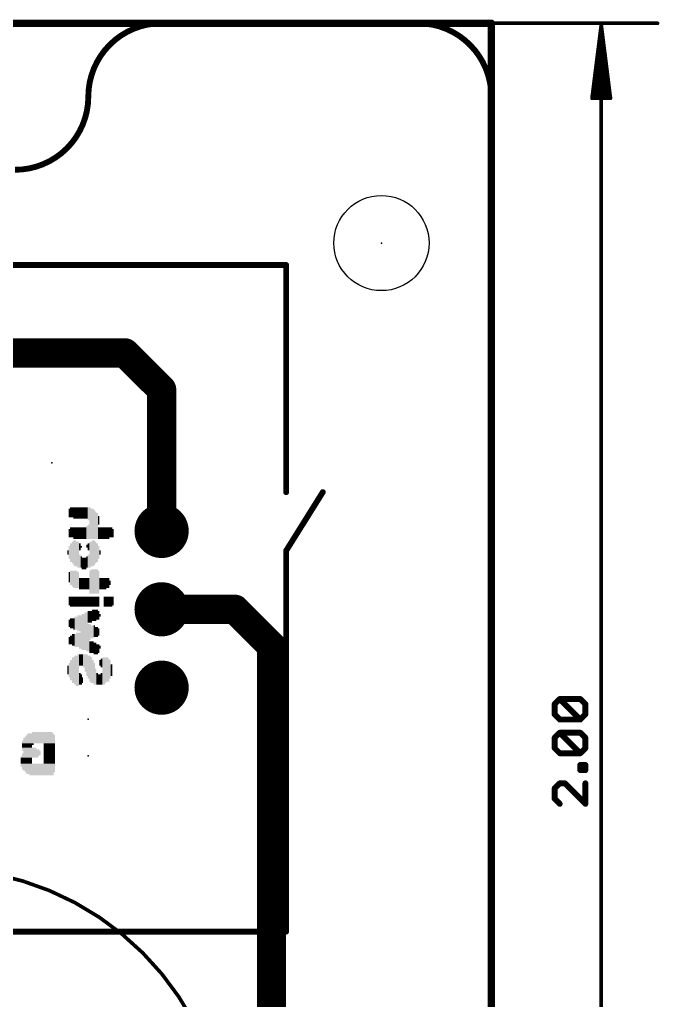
# Model space of a CAD drawing. Extents: x -5 to 107, y -9 to 51.
# Drawn here: x 21.75 to 43.92, y 16.92 to 50.93 of the extents above; entities that cross this region are included whole.
import ezdxf

# ---------------------------------------------------------------- set-up
doc = ezdxf.new("R2010")
doc.units = 0
for name, color, linetype in [('1', 12, 'CONTINUOUS'), ('16', 132, 'CONTINUOUS'), ('17', 110, 'CONTINUOUS'), ('20', 53, 'CONTINUOUS'), ('22', 40, 'CONTINUOUS'), ('23', 53, 'CONTINUOUS'), ('24', 53, 'CONTINUOUS'), ('49', 253, 'CONTINUOUS'), ('51', 53, 'CONTINUOUS')]:
    doc.layers.add(name, color=color, linetype=linetype)

# ---------------------------------------------------------------- blocks, each defined once
blk = doc.blocks.new('RECT')
blk.add_solid([(-0.5, -0.5), (0.5, -0.5), (-0.5, 0.5), (0.5, 0.5)])
blk = doc.blocks.new('ROUNDP')
at = {"const_width": 0.5}
blk.add_lwpolyline([(0, -0.25, 1), (0, 0.25, 1), (0, -0.25)], format="xyb", dxfattribs=at)

msp = doc.modelspace()

# ---------------------------------------------------------------- linework, layer by layer
at = {"layer": '1', "const_width": 1.016}
for points in [[(20.32, 39.37), (25.4, 39.37)], [(25.4, 39.37), (26.67, 38.1)], [(26.67, 38.1), (26.67, 33.1978)], [(26.67, 30.48), (29.21, 30.48)], [(29.21, 30.48), (30.48, 29.21)], [(30.48, 5.08), (30.48, 29.21)]]:
    msp.add_lwpolyline(points, dxfattribs=at)
at = {"layer": '1', "const_width": 0.508}
for points in [[(25.5796, 39.5496, 1), (25.2204, 39.1904)], [(25.4, 39.116, 1), (25.4, 39.624)], [(26.924, 38.1, 1), (26.416, 38.1)], [(26.4904, 37.9204, 1), (26.8496, 38.2796)], [(26.416, 33.1978, 1), (26.924, 33.1978)], [(26.67, 30.734, 1), (26.67, 30.226)], [(29.3896, 30.6596, 1), (29.0304, 30.3004)], [(29.21, 30.226, 1), (29.21, 30.734)], [(30.734, 29.21, 1), (30.226, 29.21)], [(30.3004, 29.0304, 1), (30.6596, 29.3896)]]:
    msp.add_lwpolyline(points, format="xyb", dxfattribs=at)
at = {"layer": '16', "const_width": 0.254}
for points in [[(38.1, 50.8), (0, 50.8)], [(38.1, 0), (38.1, 50.8)]]:
    msp.add_lwpolyline(points, dxfattribs=at)
at = {"layer": '16', "const_width": 0.127}
for points in [[(38.1635, 50.8, 1), (38.0365, 50.8)], [(38.1, 50.7365, 1), (38.1, 50.8635)]]:
    msp.add_lwpolyline(points, format="xyb", dxfattribs=at)
at = {"layer": '20'}
for points, const_width in [([(26.67, 50.8, 0.4142), (24.13, 48.26)], 0.2032), ([(26.67, 50.8508, 1), (26.67, 50.7492)], 0.1016), ([(26.67, 50.7492, 1), (26.67, 50.8508)], 0.1016), ([(38.1, 48.26, 0.4142), (35.56, 50.8)], 0.2032), ([(35.56, 50.8508, 1), (35.56, 50.7492)], 0.1016), ([(35.56, 50.7492, 1), (35.56, 50.8508)], 0.1016), ([(21.59, 45.72, 0.4142), (24.13, 48.26)], 0.2032), ([(24.1808, 48.26, 1), (24.0792, 48.26)], 0.1016), ([(24.0792, 48.26, 1), (24.1808, 48.26)], 0.1016), ([(38.1508, 48.26, 1), (38.0492, 48.26)], 0.1016), ([(38.0492, 48.26, 1), (38.1508, 48.26)], 0.1016)]:
    msp.add_lwpolyline(points, format="xyb", dxfattribs=dict(at, const_width=const_width))
at = {"layer": '20', "const_width": 0.2032}
for points in [[(35.56, 50.8), (26.67, 50.8)], [(38.1, 48.26), (38.1, 2.54)]]:
    msp.add_lwpolyline(points, dxfattribs=at)
at = {"layer": '20'}
msp.add_circle((34.29, 43.18), 1.651, dxfattribs=at)
at = {"layer": '22', "const_width": 0.2032}
for points in [[(30.988, 42.418), (19.05, 42.418)], [(30.988, 34.544), (30.988, 42.418)], [(30.988, 32.512), (32.258, 34.544)], [(30.988, 19.304), (30.988, 32.512)], [(21.082, 19.304), (30.988, 19.304)]]:
    msp.add_lwpolyline(points, dxfattribs=at)
at = {"layer": '22', "const_width": 0.1016}
for points in [[(31.0388, 42.418, 1), (30.9372, 42.418)], [(30.988, 42.3672, 1), (30.988, 42.4688)], [(30.9372, 34.544, 1), (31.0388, 34.544)], [(32.3011, 34.5171, 1), (32.2149, 34.5709)], [(31.0388, 32.512, 1), (30.9372, 32.512)], [(30.9449, 32.5389, 1), (31.0311, 32.4851)], [(30.988, 19.2532, 1), (30.988, 19.3548)], [(30.9372, 19.304, 1), (31.0388, 19.304)]]:
    msp.add_lwpolyline(points, format="xyb", dxfattribs=at)
at = {"layer": '23'}
for p in [(24.13, 48.26), (34.29, 43.18), (26.67, 30.48)]:
    msp.add_point(p, dxfattribs=at)
at = {"layer": '24'}
for p in [(22.86, 35.56), (24.13, 26.67), (24.13, 25.4)]:
    msp.add_point(p, dxfattribs=at)
at = {"layer": '49'}
for points, const_width in [([(38.1, 50.8), (43.86, 50.8)], 0.13), ([(41.91, 50.735), (41.5908, 48.2)], 0.13), ([(41.91, 50.735), (41.65, 48.2)], 0.13), ([(41.91, 50.735), (41.78, 48.2)], 0.13), ([(41.91, 0.065), (41.91, 50.735)], 0.13), ([(42.2292, 48.2), (41.91, 50.735)], 0.13), ([(42.04, 48.2), (41.91, 50.735)], 0.13), ([(42.17, 48.2), (41.91, 50.735)], 0.13), ([(41.5908, 48.2), (42.2292, 48.2)], 0.13), ([(40.2932, 27.1916), (40.4711, 27.3696)], 0.2032), ([(40.2932, 26.8357), (40.2932, 27.1916)], 0.2032), ([(40.4711, 27.3696), (41.183, 27.3696)], 0.2032), ([(41.183, 26.6578), (40.4711, 27.3696)], 0.2032), ([(41.183, 27.3696), (41.3609, 27.1916)], 0.2032), ([(41.3609, 27.1916), (41.3609, 26.8357)], 0.2032), ([(40.4711, 26.6578), (40.2932, 26.8357)], 0.2032), ([(41.3609, 26.8357), (41.183, 26.6578)], 0.2032), ([(41.183, 26.6578), (40.4711, 26.6578)], 0.2032), ([(40.2932, 26.0222), (40.4711, 26.2002)], 0.2032), ([(40.4711, 26.2002), (41.183, 26.2002)], 0.2032), ([(41.183, 25.4884), (40.4711, 26.2002)], 0.2032), ([(41.183, 26.2002), (41.3609, 26.0222)], 0.2032), ([(40.2932, 25.6663), (40.2932, 26.0222)], 0.2032), ([(41.3609, 26.0222), (41.3609, 25.6663)], 0.2032), ([(40.4711, 25.4884), (40.2932, 25.6663)], 0.2032), ([(41.183, 25.4884), (40.4711, 25.4884)], 0.2032), ([(41.3609, 25.6663), (41.183, 25.4884)], 0.2032), ([(41.183, 24.9037), (41.183, 25.0816)], 0.2032), ([(41.183, 25.0816), (41.3609, 25.0816)], 0.2032), ([(41.3609, 25.0816), (41.3609, 24.9037)], 0.2032), ([(41.3609, 24.9037), (41.183, 24.9037)], 0.2032), ([(40.4711, 24.4461), (40.2932, 24.2681)], 0.2032), ([(40.6491, 24.4461), (40.4711, 24.4461)], 0.2032), ([(41.3609, 23.7343), (40.6491, 24.4461)], 0.2032), ([(41.3609, 24.4461), (41.3609, 23.7343)], 0.2032), ([(40.2932, 24.2681), (40.2932, 23.9122)], 0.2032), ([(40.2932, 23.9122), (40.4711, 23.7343)], 0.2032)]:
    msp.add_lwpolyline(points, dxfattribs=dict(at, const_width=const_width))
for points, const_width in [([(38.1, 50.8325, 1), (38.1, 50.7675)], 0.065), ([(41.9425, 50.735, 1), (41.8775, 50.735)], 0.065), ([(41.9422, 50.7391, 1), (41.8778, 50.7309)], 0.065), ([(41.9425, 50.7333, 1), (41.8775, 50.7367)], 0.065), ([(41.9425, 50.7367, 1), (41.8775, 50.7333)], 0.065), ([(41.9423, 50.7383, 1), (41.8777, 50.7317)], 0.065), ([(41.9423, 50.7317, 1), (41.8777, 50.7383)], 0.065), ([(41.9422, 50.7309, 1), (41.8778, 50.7391)], 0.065), ([(43.86, 50.7675, 1), (43.86, 50.8325)], 0.065), ([(41.5585, 48.2041, 1), (41.623, 48.1959)], 0.065), ([(41.5908, 48.2325, 1), (41.5908, 48.1675)], 0.065), ([(41.6177, 48.2033, 1), (41.6823, 48.1967)], 0.065), ([(41.7475, 48.2017, 1), (41.8125, 48.1983)], 0.065), ([(42.0075, 48.1983, 1), (42.0725, 48.2017)], 0.065), ([(42.1377, 48.1967, 1), (42.2023, 48.2033)], 0.065), ([(42.197, 48.1959, 1), (42.2615, 48.2041)], 0.065), ([(42.2292, 48.1675, 1), (42.2292, 48.2325)], 0.065), ([(40.344, 27.1916, 1), (40.2424, 27.1916)], 0.1016), ([(40.2573, 27.2275, 1), (40.3291, 27.1557)], 0.1016), ([(40.4711, 27.4204, 1), (40.4711, 27.3188)], 0.1016), ([(40.5071, 27.4055, 1), (40.4352, 27.3337)], 0.1016), ([(40.5071, 27.3337, 1), (40.4352, 27.4055)], 0.1016), ([(41.2189, 27.4055, 1), (41.147, 27.3337)], 0.1016), ([(41.183, 27.3188, 1), (41.183, 27.4204)], 0.1016), ([(41.4117, 27.1916, 1), (41.3101, 27.1916)], 0.1016), ([(41.325, 27.1557, 1), (41.3968, 27.2275)], 0.1016), ([(40.3291, 26.8716, 1), (40.2573, 26.7998)], 0.1016), ([(40.2424, 26.8357, 1), (40.344, 26.8357)], 0.1016), ([(41.3101, 26.8357, 1), (41.4117, 26.8357)], 0.1016), ([(41.3968, 26.7998, 1), (41.325, 26.8716)], 0.1016), ([(40.4711, 26.7086, 1), (40.4711, 26.607)], 0.1016), ([(40.4352, 26.6218, 1), (40.5071, 26.6937)], 0.1016), ([(41.147, 26.6937, 1), (41.2189, 26.6218)], 0.1016), ([(41.147, 26.6218, 1), (41.2189, 26.6937)], 0.1016), ([(41.183, 26.607, 1), (41.183, 26.7086)], 0.1016), ([(40.4711, 26.251, 1), (40.4711, 26.1494)], 0.1016), ([(40.5071, 26.2361, 1), (40.4352, 26.1643)], 0.1016), ([(40.5071, 26.1643, 1), (40.4352, 26.2361)], 0.1016), ([(41.2189, 26.2361, 1), (41.147, 26.1643)], 0.1016), ([(41.183, 26.1494, 1), (41.183, 26.251)], 0.1016), ([(40.344, 26.0222, 1), (40.2424, 26.0222)], 0.1016), ([(40.2573, 26.0581, 1), (40.3291, 25.9863)], 0.1016), ([(41.4117, 26.0222, 1), (41.3101, 26.0222)], 0.1016), ([(41.325, 25.9863, 1), (41.3968, 26.0581)], 0.1016), ([(40.3291, 25.7022, 1), (40.2573, 25.6304)], 0.1016), ([(40.2424, 25.6663, 1), (40.344, 25.6663)], 0.1016), ([(40.4711, 25.5392, 1), (40.4711, 25.4376)], 0.1016), ([(40.4352, 25.4525, 1), (40.5071, 25.5243)], 0.1016), ([(41.147, 25.5243, 1), (41.2189, 25.4525)], 0.1016), ([(41.147, 25.4525, 1), (41.2189, 25.5243)], 0.1016), ([(41.183, 25.4376, 1), (41.183, 25.5392)], 0.1016), ([(41.3101, 25.6663, 1), (41.4117, 25.6663)], 0.1016), ([(41.3968, 25.6304, 1), (41.325, 25.7022)], 0.1016), ([(41.2338, 25.0816, 1), (41.1322, 25.0816)], 0.1016), ([(41.183, 25.1324, 1), (41.183, 25.0308)], 0.1016), ([(41.4117, 25.0816, 1), (41.3101, 25.0816)], 0.1016), ([(41.3609, 25.0308, 1), (41.3609, 25.1324)], 0.1016), ([(41.183, 24.9545, 1), (41.183, 24.8529)], 0.1016), ([(41.1322, 24.9037, 1), (41.2338, 24.9037)], 0.1016), ([(41.3101, 24.9037, 1), (41.4117, 24.9037)], 0.1016), ([(41.3609, 24.8529, 1), (41.3609, 24.9545)], 0.1016), ([(40.4711, 24.4969, 1), (40.4711, 24.3953)], 0.1016), ([(40.5071, 24.4102, 1), (40.4352, 24.482)], 0.1016), ([(40.685, 24.482, 1), (40.6132, 24.4102)], 0.1016), ([(40.6491, 24.3953, 1), (40.6491, 24.4969)], 0.1016), ([(41.4117, 24.4461, 1), (41.3101, 24.4461)], 0.1016), ([(40.344, 24.2681, 1), (40.2424, 24.2681)], 0.1016), ([(40.2573, 24.3041, 1), (40.3291, 24.2322)], 0.1016), ([(40.3291, 23.9481, 1), (40.2573, 23.8763)], 0.1016), ([(40.2424, 23.9122, 1), (40.344, 23.9122)], 0.1016), ([(40.4352, 23.6984, 1), (40.5071, 23.7702)], 0.1016), ([(41.325, 23.6984, 1), (41.3968, 23.7702)], 0.1016), ([(41.3101, 23.7343, 1), (41.4117, 23.7343)], 0.1016)]:
    msp.add_lwpolyline(points, format="xyb", dxfattribs=dict(at, const_width=const_width))
at = {"layer": '51', "const_width": 0.127}
msp.add_lwpolyline([(18.95, 1.49, 1), (18.95, 21.49, 1), (18.95, 1.49)], format="xyb", dxfattribs=at)

# ---------------------------------------------------------------- block references
at = {"layer": '17', "xscale": 1.8796, "yscale": 1.8796}
for p in [(26.67, 33.1978), (26.67, 33.1978), (26.67, 30.48), (26.67, 30.48), (26.67, 27.7622), (26.67, 27.7622)]:
    msp.add_blockref('ROUNDP', p, dxfattribs=at)
at = {"layer": '22'}
for p, xscale, yscale, rotation in [((23.53, 33.845), 0.35, 0.06, 90), ((23.585, 33.845), 0.35, 0.05, 90), ((23.635, 33.82), 0.4, 0.05, 90), ((23.675, 33.82), 0.4, 0.05, 90), ((23.725, 33.82), 0.4, 0.05, 90), ((23.78, 33.82), 0.4, 0.06, 90), ((23.835, 33.82), 0.4, 0.05, 90), ((23.885, 33.82), 0.4, 0.05, 90), ((23.925, 33.82), 0.4, 0.05, 90), ((23.975, 33.82), 0.4, 0.05, 90), ((24.03, 33.82), 0.4, 0.06, 90), ((24.085, 33.82), 0.4, 0.05, 90), ((24.135, 33.795), 0.45, 0.05, 90), ((24.185, 33.47), 1.1, 0.05, 90), ((23.475, 33.82), 0.3, 0.05, 90), ((24.235, 33.445), 1.05, 0.05, 90), ((24.285, 33.445), 1.05, 0.05, 90), ((24.385, 33.395), 0.95, 0.05, 90), ((24.435, 33.37), 0.9, 0.05, 90), ((24.485, 33.57), 0.3, 0.05, 90), ((24.085, 33.145), 0.45, 0.05, 90), ((24.135, 33.17), 0.5, 0.05, 90), ((23.475, 33.12), 0.3, 0.05, 90), ((23.53, 33.145), 0.35, 0.06, 90), ((23.585, 33.145), 0.35, 0.05, 90), ((23.635, 33.12), 0.4, 0.05, 90), ((23.675, 33.12), 0.4, 0.05, 90), ((23.725, 33.12), 0.4, 0.05, 90), ((23.78, 33.12), 0.4, 0.06, 90), ((23.835, 33.12), 0.4, 0.05, 90), ((23.885, 33.12), 0.4, 0.05, 90), ((23.925, 33.12), 0.4, 0.05, 90), ((23.975, 33.12), 0.4, 0.05, 90), ((24.03, 33.12), 0.4, 0.06, 90), ((24.485, 33.12), 0.4, 0.05, 90), ((24.535, 33.12), 0.4, 0.05, 90), ((24.585, 33.12), 0.4, 0.05, 90), ((24.635, 33.12), 0.4, 0.05, 90), ((24.685, 33.12), 0.4, 0.05, 90), ((24.735, 33.12), 0.4, 0.05, 90), ((24.785, 33.12), 0.4, 0.05, 90), ((24.835, 33.12), 0.4, 0.05, 90), ((24.885, 33.145), 0.35, 0.05, 90), ((24.935, 33.145), 0.35, 0.05, 90), ((24.985, 33.12), 0.3, 0.05, 90), ((23.475, 32.445), 0.45, 0.05, 90), ((23.53, 32.445), 0.65, 0.06, 90), ((23.585, 32.445), 0.75, 0.05, 90), ((23.635, 32.445), 0.85, 0.05, 90), ((23.675, 32.42), 0.9, 0.05, 90), ((23.725, 32.395), 0.85, 0.05, 90), ((23.78, 32.37), 0.9, 0.06, 90), ((23.835, 32.645), 0.25, 0.05, 90), ((23.885, 32.645), 0.05, 0.05, 90), ((24.085, 32.67), 0.1, 0.05, 90), ((24.135, 32.645), 0.25, 0.05, 90), ((24.185, 32.37), 0.9, 0.05, 90), ((24.235, 32.395), 0.85, 0.05, 90), ((24.285, 32.42), 0.9, 0.05, 90), ((24.335, 32.445), 0.85, 0.05, 90), ((24.385, 32.445), 0.75, 0.05, 90), ((24.435, 32.445), 0.65, 0.05, 90), ((24.485, 32.445), 0.45, 0.05, 90), ((23.425, 32.445), 0.15, 0.05, 90), ((23.835, 32.145), 0.45, 0.05, 90), ((23.885, 32.12), 0.4, 0.05, 90), ((24.085, 32.12), 0.4, 0.05, 90), ((24.135, 32.145), 0.45, 0.05, 90), ((24.535, 32.445), 0.15, 0.05, 90), ((23.925, 32.07), 0.4, 0.05, 90), ((23.975, 32.07), 0.4, 0.05, 90), ((24.03, 32.07), 0.4, 0.06, 90), ((23.475, 31.595), 0.35, 0.05, 90), ((23.53, 31.57), 0.5, 0.06, 90), ((23.585, 31.545), 0.55, 0.05, 90), ((23.635, 31.52), 0.6, 0.05, 90), ((23.675, 31.52), 0.6, 0.05, 90), ((23.725, 31.52), 0.6, 0.05, 90), ((23.78, 31.495), 0.55, 0.06, 90), ((24.185, 31.42), 0.8, 0.05, 90), ((24.235, 31.445), 0.85, 0.05, 90), ((24.285, 31.445), 0.85, 0.05, 90), ((24.335, 31.445), 0.85, 0.05, 90), ((24.385, 31.445), 0.85, 0.05, 90), ((24.435, 31.445), 0.85, 0.05, 90), ((24.485, 31.42), 0.8, 0.05, 90), ((23.835, 31.37), 0.4, 0.05, 90), ((23.885, 31.37), 0.4, 0.05, 90), ((23.925, 31.37), 0.4, 0.05, 90), ((23.975, 31.37), 0.4, 0.05, 90), ((24.03, 31.37), 0.4, 0.06, 90), ((24.085, 31.37), 0.4, 0.05, 90), ((24.135, 31.37), 0.4, 0.05, 90), ((24.535, 31.37), 0.4, 0.05, 90), ((24.585, 31.37), 0.4, 0.05, 90), ((24.635, 31.37), 0.4, 0.05, 90), ((24.685, 31.37), 0.4, 0.05, 90), ((24.735, 31.37), 0.4, 0.05, 90), ((24.785, 31.395), 0.35, 0.05, 90), ((24.835, 31.395), 0.35, 0.05, 90), ((24.885, 31.395), 0.15, 0.05, 90), ((23.475, 30.77), 0.3, 0.05, 90), ((23.53, 30.745), 0.35, 0.06, 90), ((23.585, 30.745), 0.35, 0.05, 90), ((23.635, 30.745), 0.35, 0.05, 90), ((23.675, 30.745), 0.35, 0.05, 90), ((23.725, 30.745), 0.35, 0.05, 90), ((23.78, 30.745), 0.35, 0.06, 90), ((23.835, 30.745), 0.35, 0.05, 90), ((23.885, 30.745), 0.35, 0.05, 90), ((23.925, 30.745), 0.35, 0.05, 90), ((23.975, 30.745), 0.35, 0.05, 90), ((24.03, 30.745), 0.35, 0.06, 90), ((24.085, 30.745), 0.35, 0.05, 90), ((24.135, 30.745), 0.35, 0.05, 90), ((24.185, 30.745), 0.35, 0.05, 90), ((24.235, 30.745), 0.35, 0.05, 90), ((24.285, 30.745), 0.35, 0.05, 90), ((24.335, 30.745), 0.35, 0.05, 90), ((24.385, 30.745), 0.35, 0.05, 90), ((24.435, 30.745), 0.35, 0.05, 90), ((24.485, 30.745), 0.35, 0.05, 90), ((24.685, 30.745), 0.35, 0.05, 90), ((24.735, 30.745), 0.35, 0.05, 90), ((24.785, 30.745), 0.35, 0.05, 90), ((24.835, 30.745), 0.35, 0.05, 90), ((24.885, 30.745), 0.35, 0.05, 90), ((24.935, 30.745), 0.35, 0.05, 90), ((24.985, 30.77), 0.3, 0.05, 90), ((23.78, 29.995), 0.55, 0.06, 90), ((23.835, 29.995), 0.55, 0.05, 90), ((23.885, 29.695), 1.15, 0.05, 90), ((23.925, 29.695), 1.25, 0.05, 90), ((23.975, 29.695), 1.25, 0.05, 90), ((24.03, 29.72), 1.3, 0.06, 90), ((24.085, 29.695), 1.35, 0.05, 90), ((24.135, 30.22), 0.4, 0.05, 90), ((24.185, 30.22), 0.4, 0.05, 90), ((24.235, 30.22), 0.4, 0.05, 90), ((24.285, 30.27), 0.4, 0.05, 90), ((24.335, 30.27), 0.4, 0.05, 90), ((24.385, 30.27), 0.4, 0.05, 90), ((24.435, 30.295), 0.35, 0.05, 90), ((24.485, 30.27), 0.3, 0.05, 90), ((24.535, 30.27), 0.1, 0.05, 90), ((23.475, 29.995), 0.25, 0.05, 90), ((23.53, 29.995), 0.35, 0.06, 90), ((23.585, 29.995), 0.35, 0.05, 90), ((23.635, 29.97), 0.4, 0.05, 90), ((23.675, 29.995), 0.45, 0.05, 90), ((23.725, 29.995), 0.45, 0.05, 90), ((24.135, 29.495), 0.95, 0.05, 90), ((24.185, 29.695), 0.55, 0.05, 90), ((23.585, 29.42), 0.4, 0.05, 90), ((23.635, 29.42), 0.4, 0.05, 90), ((23.675, 29.395), 0.45, 0.05, 90), ((23.725, 29.42), 0.5, 0.05, 90), ((23.78, 29.42), 0.5, 0.06, 90), ((23.835, 29.395), 0.55, 0.05, 90), ((24.235, 29.695), 0.45, 0.05, 90), ((24.285, 29.695), 0.45, 0.05, 90), ((24.335, 29.72), 0.4, 0.05, 90), ((24.385, 29.695), 0.35, 0.05, 90), ((24.435, 29.695), 0.35, 0.05, 90), ((24.485, 29.695), 0.25, 0.05, 90), ((23.475, 29.395), 0.25, 0.05, 90), ((23.53, 29.42), 0.3, 0.06, 90), ((24.185, 29.17), 0.4, 0.05, 90), ((24.235, 29.17), 0.4, 0.05, 90), ((24.285, 29.17), 0.4, 0.05, 90), ((24.335, 29.12), 0.4, 0.05, 90), ((24.385, 29.12), 0.4, 0.05, 90), ((24.435, 29.095), 0.35, 0.05, 90), ((24.485, 29.12), 0.3, 0.05, 90), ((23.78, 28.37), 1.1, 0.06, 90), ((23.835, 28.72), 0.4, 0.05, 90), ((23.885, 28.72), 0.4, 0.05, 90), ((23.925, 28.72), 0.4, 0.05, 90), ((23.975, 28.695), 0.45, 0.05, 90), ((24.03, 28.62), 0.6, 0.06, 90), ((24.085, 28.545), 0.75, 0.05, 90), ((24.535, 29.17), 0.1, 0.05, 90), ((23.475, 28.37), 0.5, 0.05, 90), ((23.53, 28.37), 0.7, 0.06, 90), ((23.585, 28.37), 0.9, 0.05, 90), ((23.635, 28.37), 0.9, 0.05, 90), ((23.725, 28.345), 1.05, 0.05, 90), ((24.135, 28.47), 0.8, 0.05, 90), ((24.185, 28.42), 0.9, 0.05, 90), ((24.235, 28.37), 0.9, 0.05, 90), ((24.285, 28.32), 0.8, 0.05, 90), ((24.335, 28.245), 0.75, 0.05, 90), ((24.535, 28.62), 0.2, 0.05, 90), ((24.585, 28.62), 0.3, 0.05, 90), ((24.635, 28.345), 0.95, 0.05, 90), ((24.685, 28.345), 0.95, 0.05, 90), ((24.735, 28.37), 0.9, 0.05, 90), ((24.785, 28.395), 0.85, 0.05, 90), ((24.835, 28.37), 0.8, 0.05, 90), ((24.885, 28.395), 0.65, 0.05, 90), ((24.935, 28.37), 0.4, 0.05, 90), ((23.425, 28.37), 0.3, 0.05, 90), ((23.835, 28.07), 0.4, 0.05, 90), ((24.385, 28.145), 0.55, 0.05, 90), ((24.435, 28.07), 0.4, 0.05, 90), ((24.585, 28.07), 0.4, 0.05, 90), ((23.885, 28.045), 0.35, 0.05, 90), ((23.925, 28.02), 0.2, 0.05, 90), ((24.485, 28.045), 0.35, 0.05, 90), ((24.535, 28.045), 0.35, 0.05, 90), ((22.53, 26.205), 0.7, 0.05, 180), ((22.405, 25.905), 1.15, 0.05, 180), ((22.405, 25.855), 1.15, 0.05, 180), ((22.43, 26.005), 1.1, 0.05, 180), ((22.43, 25.955), 1.1, 0.05, 180), ((22.455, 26.055), 1.05, 0.05, 180), ((22.48, 26.155), 0.9, 0.05, 180), ((22.03, 25.805), 0.4, 0.05, 180), ((22.005, 25.755), 0.35, 0.05, 180), ((22.005, 25.705), 0.35, 0.05, 180), ((22.08, 25.655), 0.5, 0.05, 180), ((22.13, 25.605), 0.6, 0.05, 180), ((22.18, 25.555), 0.6, 0.05, 180), ((22.18, 25.505), 0.6, 0.05, 180), ((22.78, 25.805), 0.4, 0.05, 180), ((22.78, 25.755), 0.4, 0.05, 180), ((22.78, 25.705), 0.4, 0.05, 180), ((22.78, 25.655), 0.4, 0.05, 180), ((22.78, 25.605), 0.4, 0.05, 180), ((22.78, 25.555), 0.4, 0.05, 180), ((22.78, 25.505), 0.4, 0.05, 180), ((22.08, 25.355), 0.6, 0.05, 180), ((21.98, 25.3), 0.4, 0.06, 180), ((21.98, 25.245), 0.4, 0.05, 180), ((21.98, 25.195), 0.4, 0.05, 180), ((21.98, 25.155), 0.4, 0.05, 180), ((22.155, 25.455), 0.65, 0.05, 180), ((22.13, 25.405), 0.6, 0.05, 180), ((22.78, 25.455), 0.4, 0.05, 180), ((22.78, 25.405), 0.4, 0.05, 180), ((22.78, 25.355), 0.4, 0.05, 180), ((22.78, 25.3), 0.4, 0.06, 180), ((22.78, 25.245), 0.4, 0.05, 180), ((22.78, 25.195), 0.4, 0.05, 180), ((22.78, 25.155), 0.4, 0.05, 180), ((22.38, 25.105), 1.2, 0.05, 180), ((22.38, 25.05), 1.2, 0.06, 180), ((22.405, 24.995), 1.15, 0.05, 180), ((22.405, 24.945), 1.15, 0.05, 180), ((22.43, 24.905), 1.1, 0.05, 180), ((22.455, 24.855), 1.05, 0.05, 180), ((22.455, 24.8), 0.95, 0.06, 180), ((22.505, 24.745), 0.85, 0.05, 180)]:
    msp.add_blockref('RECT', p, dxfattribs=dict(at, xscale=xscale, yscale=yscale, rotation=rotation))
at = {"layer": '22', "yscale": 0.05}
for p, rotation in [((24.335, 33.42), 90), ((23.675, 28.37), 90), ((22.48, 26.105), 180)]:
    msp.add_blockref('RECT', p, dxfattribs=dict(at, rotation=rotation))
at = {"layer": '51', "xscale": 0.4572, "yscale": 0.6096}
for p in [(26.67, 33.02), (26.67, 30.48), (26.67, 27.94)]:
    msp.add_blockref('RECT', p, dxfattribs=at)

doc.saveas('drawing.dxf')
